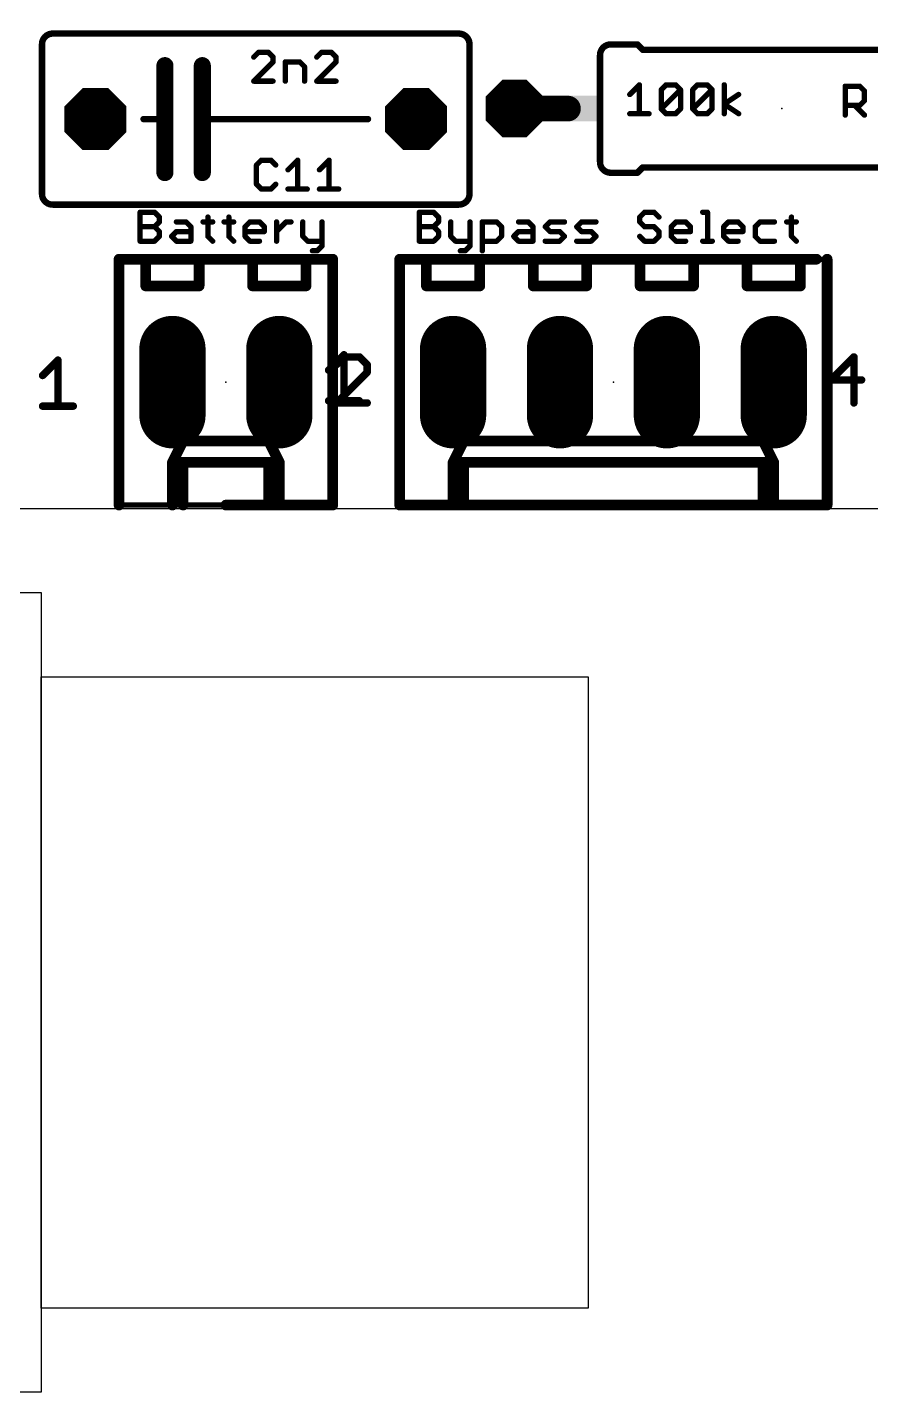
# Model space of a CAD drawing. Header units: inches. Extents: x -5 to 142, y -3 to 122.
# Drawn here: x 10.07 to 30.11, y 13.37 to 45.93 of the extents above; entities that cross this region are included whole.
import ezdxf

# ---------------------------------------------------------------- set-up
doc = ezdxf.new("R2010")
doc.units = ezdxf.units.IN
doc.header["$MEASUREMENT"] = 0
for name, color, linetype in [('17', 82, 'Continuous'), ('20', 7, 'Continuous'), ('21', 253, 'Continuous'), ('23', 7, 'Continuous'), ('25', 253, 'Continuous'), ('27', 253, 'Continuous'), ('29', 253, 'Continuous'), ('44', 253, 'Continuous'), ('51', 253, 'Continuous')]:
    doc.layers.add(name, color=color, linetype=linetype)

# ---------------------------------------------------------------- blocks, each defined once
blk = doc.blocks.new('OCTAGONP')
at = {"const_width": 0.5}
blk.add_lwpolyline([(-0.25, -0.1036), (-0.25, 0.1036), (-0.1036, 0.25), (0.1036, 0.25), (0.25, 0.1036), (0.25, -0.1036), (0.1036, -0.25), (-0.1036, -0.25), (-0.25, -0.1036), (-0.25, 0.1036)], dxfattribs=at)
blk = doc.blocks.new('RECT')
blk.add_solid([(-0.5, -0.5), (0.5, -0.5), (-0.5, 0.5), (0.5, 0.5)])
blk = doc.blocks.new('LONGP100')
at = {"const_width": 1}
blk.add_lwpolyline([(-0.5, 0), (0.5, 0)], dxfattribs=at)
at = {"const_width": 0.5}
for points in [[(-0.5, 0.25, 1), (-0.5, -0.25)], [(0.5, -0.25, 1), (0.5, 0.25)]]:
    blk.add_lwpolyline(points, format="xyb", dxfattribs=at)

msp = doc.modelspace()

# ---------------------------------------------------------------- linework, layer by layer
for points in [[(137, 106.5), (128, 106.5), (128, 85.5), (109.5, 85.5), (109.5, 80.5), (2, 80.5), (2, 34.5), (127, 34.5), (127, 9.5), (137, 9.5), (137, 34.5), (137, 80.5), (137, 85.5)], [(-3.1, 32.5), (10.4, 32.5), (10.4, 13.5), (-3.1, 13.5)], [(10.4, 30.5), (23.4, 30.5), (23.4, 15.5), (10.4, 15.5)]]:
    msp.add_lwpolyline(points, close=True)
at = {"layer": '20'}
msp.add_line((2, 34.5), (127, 34.5), dxfattribs=at)
at = {"layer": '21'}
for points, const_width in [([(10.674, 45.782, 0.4142), (10.42, 45.528)], 0.1524), ([(10.4581, 45.528, 1), (10.3819, 45.528)], 0.0762), ([(10.674, 45.8201, 1), (10.674, 45.7439)], 0.0762), ([(10.674, 45.7439, 1), (10.674, 45.8201)], 0.0762), ([(20.58, 45.528, 0.4142), (20.326, 45.782)], 0.1524), ([(20.326, 45.8201, 1), (20.326, 45.7439)], 0.0762), ([(20.326, 45.7439, 1), (20.326, 45.8201)], 0.0762), ([(20.6181, 45.528, 1), (20.5419, 45.528)], 0.0762), ([(23.936, 45.524, 0.4142), (23.682, 45.27)], 0.1524), ([(23.936, 45.5621, 1), (23.936, 45.4859)], 0.0762), ([(23.936, 45.4859, 1), (23.936, 45.5621)], 0.0762), ([(24.5979, 45.5509, 1), (24.5441, 45.4971)], 0.0762), ([(24.571, 45.4859, 1), (24.571, 45.5621)], 0.0762), ([(10.3819, 45.528, 1), (10.4581, 45.528)], 0.0762), ([(20.5419, 45.528, 1), (20.6181, 45.528)], 0.0762), ([(23.7201, 45.27, 1), (23.6439, 45.27)], 0.0762), ([(23.6439, 45.27, 1), (23.7201, 45.27)], 0.0762), ([(24.698, 45.4351, 1), (24.698, 45.3589)], 0.0762), ([(24.6711, 45.3701, 1), (24.7249, 45.4239)], 0.0762), ([(13.4426, 45.02, 1), (13.2394, 45.02)], 0.2032), ([(14.3316, 45.02, 1), (14.1284, 45.02)], 0.2032), ([(13.4426, 43.75, 1), (13.2394, 43.75)], 0.2032), ([(14.3316, 43.75, 1), (14.1284, 43.75)], 0.2032), ([(12.833, 43.7881, 1), (12.833, 43.7119)], 0.0762), ([(13.2394, 43.75, 1), (13.4426, 43.75)], 0.2032), ([(13.341, 43.7119, 1), (13.341, 43.7881)], 0.0762), ([(14.1284, 43.75, 1), (14.3316, 43.75)], 0.2032), ([(14.23, 43.7881, 1), (14.23, 43.7119)], 0.0762), ([(18.167, 43.7119, 1), (18.167, 43.7881)], 0.0762), ([(23.682, 42.73, 0.4142), (23.936, 42.476)], 0.1524), ([(23.7201, 42.73, 1), (23.6439, 42.73)], 0.0762), ([(23.6439, 42.73, 1), (23.7201, 42.73)], 0.0762), ([(24.698, 42.6411, 1), (24.698, 42.5649)], 0.0762), ([(24.7249, 42.5761, 1), (24.6711, 42.6299)], 0.0762), ([(13.2394, 42.48, 1), (13.4426, 42.48)], 0.2032), ([(14.1284, 42.48, 1), (14.3316, 42.48)], 0.2032), ([(23.936, 42.5141, 1), (23.936, 42.4379)], 0.0762), ([(23.936, 42.4379, 1), (23.936, 42.5141)], 0.0762), ([(24.5441, 42.5029, 1), (24.5979, 42.4491)], 0.0762), ([(24.571, 42.4379, 1), (24.571, 42.5141)], 0.0762), ([(10.42, 41.972, 0.4142), (10.674, 41.718)], 0.1524), ([(10.4581, 41.972, 1), (10.3819, 41.972)], 0.0762), ([(10.3819, 41.972, 1), (10.4581, 41.972)], 0.0762), ([(20.326, 41.718, 0.4142), (20.58, 41.972)], 0.1524), ([(20.6181, 41.972, 1), (20.5419, 41.972)], 0.0762), ([(20.5419, 41.972, 1), (20.6181, 41.972)], 0.0762), ([(10.674, 41.7561, 1), (10.674, 41.6799)], 0.0762), ([(10.674, 41.6799, 1), (10.674, 41.7561)], 0.0762), ([(20.326, 41.7561, 1), (20.326, 41.6799)], 0.0762), ([(20.326, 41.6799, 1), (20.326, 41.7561)], 0.0762), ([(12.3135, 40.421, 1), (12.1865, 40.421)], 0.127), ([(12.25, 40.4845, 1), (12.25, 40.3575)], 0.127), ([(12.25, 40.4527, 1), (12.25, 40.3893)], 0.0635), ([(12.885, 40.4845, 1), (12.885, 40.3575)], 0.127), ([(12.9485, 40.421, 1), (12.8215, 40.421)], 0.127), ([(12.885, 40.3575, 1), (12.885, 40.4845)], 0.127), ([(12.885, 40.3893, 1), (12.885, 40.4527)], 0.0635), ([(14.155, 40.4845, 1), (14.155, 40.3575)], 0.127), ([(14.2185, 40.421, 1), (14.0915, 40.421)], 0.127), ([(14.155, 40.3575, 1), (14.155, 40.4845)], 0.127), ([(14.155, 40.4527, 1), (14.155, 40.3893)], 0.0635), ([(14.79, 40.4845, 1), (14.79, 40.3575)], 0.127), ([(14.79, 40.3893, 1), (14.79, 40.4527)], 0.0635), ([(15.4885, 40.421, 1), (15.3615, 40.421)], 0.127), ([(15.425, 40.3575, 1), (15.425, 40.4845)], 0.127), ([(16.695, 40.4845, 1), (16.695, 40.3575)], 0.127), ([(16.7585, 40.421, 1), (16.6315, 40.421)], 0.127), ([(16.695, 40.4527, 1), (16.695, 40.3893)], 0.0635), ([(17.076, 40.3893, 1), (17.076, 40.4527)], 0.0635), ([(17.3935, 40.421, 1), (17.2665, 40.421)], 0.127), ([(17.33, 40.3575, 1), (17.33, 40.4845)], 0.127), ([(17.33, 40.3575, 1), (17.33, 40.4845)], 0.127), ([(18.9835, 40.421, 1), (18.8565, 40.421)], 0.127), ([(18.92, 40.4845, 1), (18.92, 40.3575)], 0.127), ([(18.92, 40.4845, 1), (18.92, 40.3575)], 0.127), ([(19.6185, 40.421, 1), (19.4915, 40.421)], 0.127), ([(19.555, 40.3575, 1), (19.555, 40.4845)], 0.127), ([(20.825, 40.4845, 1), (20.825, 40.3575)], 0.127), ([(20.8885, 40.421, 1), (20.7615, 40.421)], 0.127), ([(22.1585, 40.421, 1), (22.0315, 40.421)], 0.127), ([(22.095, 40.3575, 1), (22.095, 40.4845)], 0.127), ([(23.365, 40.4845, 1), (23.365, 40.3575)], 0.127), ([(23.4285, 40.421, 1), (23.3015, 40.421)], 0.127), ([(24.6985, 40.421, 1), (24.5715, 40.421)], 0.127), ([(24.635, 40.4845, 1), (24.635, 40.3575)], 0.127), ([(24.635, 40.3575, 1), (24.635, 40.4845)], 0.127), ([(25.9685, 40.421, 1), (25.8415, 40.421)], 0.127), ([(25.905, 40.4845, 1), (25.905, 40.3575)], 0.127), ([(26.667, 40.3575, 1), (26.667, 40.4845)], 0.127), ([(26.667, 40.4527, 1), (26.667, 40.3893)], 0.0635), ([(27.2385, 40.421, 1), (27.1115, 40.421)], 0.127), ([(27.175, 40.3575, 1), (27.175, 40.4845)], 0.127), ([(28.445, 40.4845, 1), (28.445, 40.3575)], 0.127), ([(28.5085, 40.421, 1), (28.3815, 40.421)], 0.127), ([(28.445, 40.3575, 1), (28.445, 40.4845)], 0.127), ([(28.826, 40.3575, 1), (28.826, 40.4845)], 0.127), ([(29.1435, 40.421, 1), (29.0165, 40.421)], 0.127), ([(29.08, 40.3893, 1), (29.08, 40.4527)], 0.0635), ([(12.885, 39.8495, 1), (12.885, 39.7225)], 0.127), ([(12.8215, 39.786, 1), (12.9485, 39.786)], 0.127), ([(14.0915, 39.786, 1), (14.2185, 39.786)], 0.127), ([(14.155, 39.7225, 1), (14.155, 39.8495)], 0.127), ([(15.425, 39.8495, 1), (15.425, 39.7225)], 0.127), ([(15.3615, 39.786, 1), (15.4885, 39.786)], 0.127), ([(16.6315, 39.786, 1), (16.7585, 39.786)], 0.127), ([(16.695, 39.7225, 1), (16.695, 39.8495)], 0.127), ([(19.555, 39.8495, 1), (19.555, 39.7225)], 0.127), ([(19.4915, 39.786, 1), (19.6185, 39.786)], 0.127), ([(20.7615, 39.786, 1), (20.8885, 39.786)], 0.127), ([(20.825, 39.7225, 1), (20.825, 39.8495)], 0.127), ([(22.095, 39.8495, 1), (22.095, 39.7225)], 0.127), ([(22.0315, 39.786, 1), (22.1585, 39.786)], 0.127), ([(23.3015, 39.786, 1), (23.4285, 39.786)], 0.127), ([(23.365, 39.7225, 1), (23.365, 39.8495)], 0.127), ([(24.635, 39.8495, 1), (24.635, 39.7225)], 0.127), ([(24.5715, 39.786, 1), (24.6985, 39.786)], 0.127), ([(25.8415, 39.786, 1), (25.9685, 39.786)], 0.127), ([(25.905, 39.7225, 1), (25.905, 39.8495)], 0.127), ([(27.175, 39.8495, 1), (27.175, 39.7225)], 0.127), ([(27.1115, 39.786, 1), (27.2385, 39.786)], 0.127), ([(28.3815, 39.786, 1), (28.5085, 39.786)], 0.127), ([(28.445, 39.7225, 1), (28.445, 39.8495)], 0.127), ([(10.8432, 38.0231, 1), (10.7543, 38.0231)], 0.0889), ([(10.8302, 37.9917, 1), (10.7673, 38.0546)], 0.0889), ([(17.6402, 38.1501, 1), (17.5513, 38.1501)], 0.0889), ([(17.6016, 38.1438, 1), (17.6016, 38.0549)], 0.0889), ([(17.6272, 38.1187, 1), (17.5643, 38.1816)], 0.0889), ([(17.633, 38.0679, 1), (17.5702, 38.1308)], 0.0889), ([(17.9974, 38.1308, 1), (17.9345, 38.0679)], 0.0889), ([(17.966, 38.0549, 1), (17.966, 38.1438)], 0.0889), ([(29.7604, 38.0993, 1), (29.6715, 38.0993)], 0.0889), ([(29.7474, 38.0679, 1), (29.6845, 38.1308)], 0.0889), ([(17.2, 37.8172, 1), (17.2628, 37.7543)], 0.0889), ([(17.388, 37.9486, 1), (17.4508, 37.8857)], 0.0889), ([(18.1926, 37.9171, 1), (18.1037, 37.9171)], 0.0889), ([(18.1037, 37.735, 1), (18.1926, 37.735)], 0.0889), ([(18.1167, 37.8857, 1), (18.1796, 37.9486)], 0.0889), ([(18.1796, 37.7035, 1), (18.1167, 37.7664)], 0.0889), ([(10.403, 37.6902, 1), (10.4658, 37.6273)], 0.0889), ([(12.3135, 37.5, 1), (12.1865, 37.5)], 0.127), ([(12.1865, 37.5, 1), (12.3135, 37.5)], 0.127), ([(17.3935, 37.5, 1), (17.2665, 37.5)], 0.127), ([(17.2665, 37.5, 1), (17.3935, 37.5)], 0.127), ([(18.9835, 37.5, 1), (18.8565, 37.5)], 0.127), ([(18.8565, 37.5, 1), (18.9835, 37.5)], 0.127), ([(29.1435, 37.5, 1), (29.0165, 37.5)], 0.127), ([(29.0165, 37.5, 1), (29.1435, 37.5)], 0.127), ([(29.1694, 37.5972, 1), (29.1694, 37.5083)], 0.0889), ([(29.138, 37.5842, 1), (29.2008, 37.5213)], 0.0889), ([(29.8982, 37.5083, 1), (29.8982, 37.5972)], 0.0889), ([(17.2314, 37.1014, 1), (17.2314, 37.0126)], 0.0889), ([(17.9602, 37.0126, 1), (17.9602, 37.1014)], 0.0889), ([(10.4344, 36.9745, 1), (10.4344, 36.8856)], 0.0889), ([(10.7543, 36.93, 1), (10.8432, 36.93)], 0.0889), ([(11.1632, 36.8856, 1), (11.1632, 36.9745)], 0.0889), ([(17.4194, 37.0507, 1), (17.4194, 36.9618)], 0.0889), ([(17.388, 37.0376, 1), (17.4508, 36.9748)], 0.0889), ([(17.5513, 37.057, 1), (17.6402, 37.057)], 0.0889), ([(18.1482, 36.9618, 1), (18.1482, 37.0507)], 0.0889), ([(29.6715, 37.0062, 1), (29.7604, 37.0062)], 0.0889), ([(13.774, 36.1665, 1), (13.774, 36.0395)], 0.127), ([(13.8308, 36.0746, 1), (13.7172, 36.1314)], 0.127), ([(15.8628, 36.1314, 1), (15.7492, 36.0746)], 0.127), ([(15.806, 36.0395, 1), (15.806, 36.1665)], 0.127), ([(20.444, 36.1665, 1), (20.444, 36.0395)], 0.127), ([(20.5008, 36.0746, 1), (20.3872, 36.1314)], 0.127), ([(27.6128, 36.1314, 1), (27.4992, 36.0746)], 0.127), ([(27.556, 36.0395, 1), (27.556, 36.1665)], 0.127), ([(13.52, 35.6585, 1), (13.52, 35.5315)], 0.127), ([(13.5835, 35.595, 1), (13.4565, 35.595)], 0.127), ([(13.4632, 35.6234, 1), (13.5768, 35.5666)], 0.127), ([(13.774, 35.6585, 1), (13.774, 35.5315)], 0.127), ([(13.8375, 35.595, 1), (13.7105, 35.595)], 0.127), ([(13.774, 35.5315, 1), (13.774, 35.6585)], 0.127), ([(15.806, 35.6585, 1), (15.806, 35.5315)], 0.127), ([(15.8695, 35.595, 1), (15.7425, 35.595)], 0.127), ([(15.806, 35.5315, 1), (15.806, 35.6585)], 0.127), ([(16.1235, 35.595, 1), (15.9965, 35.595)], 0.127), ([(16.0032, 35.5666, 1), (16.1168, 35.6234)], 0.127), ([(16.06, 35.5315, 1), (16.06, 35.6585)], 0.127), ([(20.19, 35.6585, 1), (20.19, 35.5315)], 0.127), ([(20.2535, 35.595, 1), (20.1265, 35.595)], 0.127), ([(20.1332, 35.6234, 1), (20.2468, 35.5666)], 0.127), ([(20.444, 35.6585, 1), (20.444, 35.5315)], 0.127), ([(20.5075, 35.595, 1), (20.3805, 35.595)], 0.127), ([(20.444, 35.5315, 1), (20.444, 35.6585)], 0.127), ([(27.556, 35.6585, 1), (27.556, 35.5315)], 0.127), ([(27.6195, 35.595, 1), (27.4925, 35.595)], 0.127), ([(27.556, 35.5315, 1), (27.556, 35.6585)], 0.127), ([(27.8735, 35.595, 1), (27.7465, 35.595)], 0.127), ([(27.7532, 35.5666, 1), (27.8668, 35.6234)], 0.127), ([(27.81, 35.5315, 1), (27.81, 35.6585)], 0.127), ([(16.0918, 34.96, 1), (16.0282, 34.96)], 0.0635), ([(27.8418, 34.96, 1), (27.7783, 34.96)], 0.0635), ([(12.1865, 34.579, 1), (12.3135, 34.579)], 0.127), ([(12.25, 34.6108, 1), (12.25, 34.5473)], 0.0635), ([(13.4565, 34.579, 1), (13.5835, 34.579)], 0.127), ([(13.7105, 34.579, 1), (13.8375, 34.579)], 0.127), ([(14.79, 34.6425, 1), (14.79, 34.5155)], 0.127), ([(14.79, 34.5473, 1), (14.79, 34.6108)], 0.0635), ([(15.7425, 34.579, 1), (15.8695, 34.579)], 0.127), ([(15.806, 34.6108, 1), (15.806, 34.5473)], 0.0635), ([(16.06, 34.6425, 1), (16.06, 34.5155)], 0.127), ([(15.9965, 34.579, 1), (16.1235, 34.579)], 0.127), ([(16.0282, 34.579, 1), (16.0918, 34.579)], 0.0635), ([(16.06, 34.5155, 1), (16.06, 34.6425)], 0.127), ([(16.06, 34.5473, 1), (16.06, 34.6108)], 0.0635), ([(17.2665, 34.579, 1), (17.3935, 34.579)], 0.127), ([(17.33, 34.5155, 1), (17.33, 34.6425)], 0.127), ([(18.92, 34.6425, 1), (18.92, 34.5155)], 0.127), ([(18.8565, 34.579, 1), (18.9835, 34.579)], 0.127), ([(20.1265, 34.579, 1), (20.2535, 34.579)], 0.127), ([(20.3805, 34.579, 1), (20.5075, 34.579)], 0.127), ([(26.54, 34.6425, 1), (26.54, 34.5155)], 0.127), ([(26.54, 34.5155, 1), (26.54, 34.6425)], 0.127), ([(27.4925, 34.579, 1), (27.6195, 34.579)], 0.127), ([(27.556, 34.6108, 1), (27.556, 34.5473)], 0.0635), ([(27.81, 34.6425, 1), (27.81, 34.5155)], 0.127), ([(27.7465, 34.579, 1), (27.8735, 34.579)], 0.127), ([(27.81, 34.5155, 1), (27.81, 34.6425)], 0.127), ([(27.7783, 34.579, 1), (27.8418, 34.579)], 0.0635), ([(27.81, 34.5473, 1), (27.81, 34.6108)], 0.0635), ([(29.0165, 34.579, 1), (29.1435, 34.579)], 0.127), ([(29.08, 34.5155, 1), (29.08, 34.6425)], 0.127)]:
    msp.add_lwpolyline(points, format="xyb", dxfattribs=dict(at, const_width=const_width))
for points, const_width in [([(10.42, 45.528), (10.42, 41.972)], 0.1524), ([(20.326, 45.782), (10.674, 45.782)], 0.1524), ([(20.58, 41.972), (20.58, 45.528)], 0.1524), ([(23.936, 45.524), (24.571, 45.524)], 0.1524), ([(24.698, 45.397), (24.571, 45.524)], 0.1524), ([(23.682, 42.73), (23.682, 45.27)], 0.1524), ([(31.302, 45.397), (24.698, 45.397)], 0.1524), ([(13.341, 45.02), (13.341, 43.75)], 0.4064), ([(14.23, 45.02), (14.23, 43.75)], 0.4064), ([(13.341, 43.75), (13.341, 42.48)], 0.4064), ([(14.23, 43.75), (14.23, 42.48)], 0.4064), ([(12.833, 43.75), (13.341, 43.75)], 0.1524), ([(14.23, 43.75), (18.167, 43.75)], 0.1524), ([(24.698, 42.603), (24.571, 42.476)], 0.1524), ([(31.302, 42.603), (24.698, 42.603)], 0.1524), ([(23.936, 42.476), (24.571, 42.476)], 0.1524), ([(10.674, 41.718), (20.326, 41.718)], 0.1524), ([(12.25, 37.5), (12.25, 40.421)], 0.254), ([(12.885, 40.421), (12.25, 40.421)], 0.254), ([(12.25, 40.421), (12.885, 40.421)], 0.127), ([(12.885, 40.421), (14.155, 40.421)], 0.254), ([(12.885, 39.786), (12.885, 40.421)], 0.254), ([(15.425, 40.421), (14.155, 40.421)], 0.254), ([(14.155, 40.421), (14.155, 39.786)], 0.254), ([(14.155, 40.421), (14.79, 40.421)], 0.127), ([(17.33, 40.421), (14.79, 40.421)], 0.254), ([(15.425, 39.786), (15.425, 40.421)], 0.254), ([(17.33, 40.421), (16.695, 40.421)], 0.254), ([(16.695, 40.421), (16.695, 39.786)], 0.254), ([(17.076, 40.421), (16.695, 40.421)], 0.127), ([(17.33, 37.5), (17.33, 40.421)], 0.254), ([(18.92, 37.5), (18.92, 40.421)], 0.254), ([(18.92, 40.421), (26.667, 40.421)], 0.254), ([(19.555, 40.421), (18.92, 40.421)], 0.254), ([(19.555, 39.786), (19.555, 40.421)], 0.254), ([(22.095, 40.421), (20.825, 40.421)], 0.254), ([(20.825, 40.421), (20.825, 39.786)], 0.254), ([(22.095, 39.786), (22.095, 40.421)], 0.254), ([(24.635, 40.421), (23.365, 40.421)], 0.254), ([(23.365, 40.421), (23.365, 39.786)], 0.254), ([(24.635, 39.786), (24.635, 40.421)], 0.254), ([(24.635, 40.421), (28.445, 40.421)], 0.254), ([(25.905, 40.421), (25.905, 39.786)], 0.254), ([(27.175, 40.421), (25.905, 40.421)], 0.254), ([(29.08, 40.421), (26.667, 40.421)], 0.127), ([(27.175, 39.786), (27.175, 40.421)], 0.254), ([(28.826, 40.421), (28.445, 40.421)], 0.254), ([(28.445, 40.421), (28.445, 39.786)], 0.254), ([(29.08, 37.5), (29.08, 40.421)], 0.254), ([(14.155, 39.786), (12.885, 39.786)], 0.254), ([(16.695, 39.786), (15.425, 39.786)], 0.254), ([(20.825, 39.786), (19.555, 39.786)], 0.254), ([(23.365, 39.786), (22.095, 39.786)], 0.254), ([(25.905, 39.786), (24.635, 39.786)], 0.254), ([(28.445, 39.786), (27.175, 39.786)], 0.254), ([(10.4344, 37.6588), (10.7988, 38.0231)], 0.1778), ([(10.7988, 38.0231), (10.7988, 36.93)], 0.1778), ([(17.2314, 37.7858), (17.5958, 38.1501)], 0.1778), ([(17.6016, 38.0993), (17.4194, 37.9171)], 0.1778), ([(17.5958, 38.1501), (17.5958, 37.057)], 0.1778), ([(17.966, 38.0993), (17.6016, 38.0993)], 0.1778), ([(18.1482, 37.9171), (17.966, 38.0993)], 0.1778), ([(29.716, 38.0993), (29.1694, 37.5528)], 0.1778), ([(29.716, 37.0062), (29.716, 38.0993)], 0.1778), ([(17.4194, 37.0062), (18.1482, 37.735)], 0.1778), ([(18.1482, 37.735), (18.1482, 37.9171)], 0.1778), ([(12.25, 37.5), (12.25, 34.579)], 0.254), ([(17.33, 37.5), (17.33, 34.579)], 0.254), ([(18.92, 37.5), (18.92, 34.579)], 0.254), ([(29.08, 37.5), (29.08, 34.579)], 0.254), ([(29.1694, 37.5528), (29.8982, 37.5528)], 0.1778), ([(17.2314, 37.057), (17.9602, 37.057)], 0.1778), ([(10.4344, 36.93), (11.1632, 36.93)], 0.1778), ([(18.1482, 37.0062), (17.4194, 37.0062)], 0.1778), ([(13.774, 36.103), (13.52, 35.595)], 0.254), ([(15.806, 36.103), (13.774, 36.103)], 0.254), ([(16.06, 35.595), (15.806, 36.103)], 0.254), ([(20.444, 36.103), (20.19, 35.595)], 0.254), ([(27.556, 36.103), (20.444, 36.103)], 0.254), ([(27.81, 35.595), (27.556, 36.103)], 0.254), ([(13.774, 35.595), (13.52, 35.595)], 0.254), ([(13.52, 35.595), (13.52, 34.579)], 0.254), ([(15.806, 35.595), (13.774, 35.595)], 0.254), ([(13.774, 34.579), (13.774, 35.595)], 0.254), ([(16.06, 35.595), (15.806, 35.595)], 0.254), ([(15.806, 34.579), (15.806, 35.595)], 0.254), ([(16.06, 35.595), (16.06, 34.579)], 0.254), ([(20.444, 35.595), (20.19, 35.595)], 0.254), ([(20.19, 35.595), (20.19, 34.579)], 0.254), ([(27.556, 35.595), (20.444, 35.595)], 0.254), ([(20.444, 34.579), (20.444, 35.595)], 0.254), ([(27.81, 35.595), (27.556, 35.595)], 0.254), ([(27.556, 34.579), (27.556, 35.595)], 0.254), ([(27.81, 35.595), (27.81, 34.579)], 0.254), ([(16.06, 34.96), (16.06, 34.579)], 0.127), ([(27.81, 34.96), (27.81, 34.579)], 0.127), ([(12.25, 34.579), (14.79, 34.579)], 0.127), ([(16.06, 34.579), (14.79, 34.579)], 0.254), ([(15.806, 34.579), (16.06, 34.579)], 0.127), ([(17.33, 34.579), (16.06, 34.579)], 0.254), ([(18.92, 34.579), (26.54, 34.579)], 0.254), ([(27.81, 34.579), (26.54, 34.579)], 0.254), ([(27.556, 34.579), (27.81, 34.579)], 0.127), ([(29.08, 34.579), (27.81, 34.579)], 0.254)]:
    msp.add_lwpolyline(points, dxfattribs=dict(at, const_width=const_width))
at = {"layer": '23'}
for p in [(28, 44), (15.5, 43.75), (14.79, 37.5), (24, 37.5)]:
    msp.add_point(p, dxfattribs=at)
at = {"layer": '25', "const_width": 0.127}
for points in [[(29.5093, 43.8457), (29.5093, 44.5321)], [(29.5093, 44.5321), (29.8524, 44.5321)], [(29.8524, 44.5321), (29.9668, 44.4177)], [(29.9668, 44.4177), (29.9668, 44.1889)], [(29.8524, 44.0745), (29.5093, 44.0745)], [(29.738, 44.0745), (29.9668, 43.8457)], [(29.9668, 44.1889), (29.8524, 44.0745)], [(15.6317, 42.7741), (15.5173, 42.6597)], [(15.5173, 42.6597), (15.5173, 42.2021)], [(15.8604, 42.7741), (15.6317, 42.7741)], [(15.9748, 42.6597), (15.8604, 42.7741)], [(16.2657, 42.5453), (16.4945, 42.7741)], [(16.4945, 42.7741), (16.4945, 42.0877)], [(17.0141, 42.5453), (17.2429, 42.7741)], [(17.2429, 42.7741), (17.2429, 42.0877)], [(15.5173, 42.2021), (15.6317, 42.0877)], [(15.6317, 42.0877), (15.8604, 42.0877)], [(15.8604, 42.0877), (15.9748, 42.2021)], [(16.2657, 42.0877), (16.7233, 42.0877)], [(17.0141, 42.0877), (17.4717, 42.0877)]]:
    msp.add_lwpolyline(points, dxfattribs=at)
at = {"layer": '25', "const_width": 0.0635}
for points in [[(29.541, 44.5321, 1), (29.4775, 44.5321)], [(29.5093, 44.5638, 1), (29.5093, 44.5003)], [(29.8749, 44.5545, 1), (29.83, 44.5096)], [(29.8524, 44.5003, 1), (29.8524, 44.5638)], [(29.9986, 44.4177, 1), (29.9351, 44.4177)], [(29.9444, 44.3952, 1), (29.9893, 44.4401)], [(29.5093, 44.1062, 1), (29.5093, 44.0427)], [(29.7605, 44.0969, 1), (29.7156, 44.052)], [(29.83, 44.0969, 1), (29.8749, 44.052)], [(29.8524, 44.0427, 1), (29.8524, 44.1062)], [(29.9351, 44.1889, 1), (29.9986, 44.1889)], [(29.9893, 44.1664, 1), (29.9444, 44.2113)], [(29.4775, 43.8457, 1), (29.541, 43.8457)], [(29.9444, 43.8232, 1), (29.9893, 43.8682)], [(15.549, 42.6597, 1), (15.4855, 42.6597)], [(15.4948, 42.6821, 1), (15.5397, 42.6372)], [(15.6317, 42.8058, 1), (15.6317, 42.7423)], [(15.6541, 42.7516, 1), (15.6092, 42.7965)], [(15.8829, 42.7965, 1), (15.838, 42.7516)], [(15.8604, 42.7423, 1), (15.8604, 42.8058)], [(15.9524, 42.6372, 1), (15.9973, 42.6821)], [(16.5262, 42.7741, 1), (16.4627, 42.7741)], [(16.5169, 42.7516, 1), (16.472, 42.7965)], [(17.2746, 42.7741, 1), (17.2111, 42.7741)], [(17.2653, 42.7516, 1), (17.2204, 42.7965)], [(16.2432, 42.5677, 1), (16.2881, 42.5228)], [(16.9916, 42.5677, 1), (17.0365, 42.5228)], [(15.5397, 42.2245, 1), (15.4948, 42.1796)], [(15.4855, 42.2021, 1), (15.549, 42.2021)], [(15.6317, 42.1195, 1), (15.6317, 42.056)], [(15.6092, 42.0652, 1), (15.6541, 42.1102)], [(15.838, 42.1102, 1), (15.8829, 42.0652)], [(15.8604, 42.056, 1), (15.8604, 42.1195)], [(15.9973, 42.1796, 1), (15.9524, 42.2245)], [(16.2657, 42.1195, 1), (16.2657, 42.056)], [(16.4627, 42.0877, 1), (16.5262, 42.0877)], [(16.7233, 42.056, 1), (16.7233, 42.1195)], [(17.0141, 42.1195, 1), (17.0141, 42.056)], [(17.2111, 42.0877, 1), (17.2746, 42.0877)], [(17.4717, 42.056, 1), (17.4717, 42.1195)]]:
    msp.add_lwpolyline(points, format="xyb", dxfattribs=at)
at = {"layer": '27', "const_width": 0.127}
for points in [[(15.5677, 45.3381), (15.4533, 45.2237)], [(15.7964, 45.3381), (15.5677, 45.3381)], [(15.9108, 45.2237), (15.7964, 45.3381)], [(15.9108, 45.1093), (15.9108, 45.2237)], [(17.0645, 45.3381), (16.9501, 45.2237)], [(17.2933, 45.3381), (17.0645, 45.3381)], [(17.4077, 45.2237), (17.2933, 45.3381)], [(17.4077, 45.1093), (17.4077, 45.2237)], [(15.4533, 44.6517), (15.9108, 45.1093)], [(16.2017, 44.6517), (16.2017, 45.1093)], [(16.2017, 45.1093), (16.5449, 45.1093)], [(16.5449, 45.1093), (16.6593, 44.9949)], [(16.6593, 44.9949), (16.6593, 44.6517)], [(16.9501, 44.6517), (17.4077, 45.1093)], [(15.9108, 44.6517), (15.4533, 44.6517)], [(17.4077, 44.6517), (16.9501, 44.6517)], [(24.3885, 44.3353), (24.6173, 44.5641)], [(24.6173, 44.5641), (24.6173, 43.8777)], [(25.1369, 44.4497), (25.2513, 44.5641)], [(25.2513, 44.5641), (25.4801, 44.5641)], [(25.4801, 44.5641), (25.5945, 44.4497)], [(25.8853, 44.4497), (25.9997, 44.5641)], [(25.9997, 44.5641), (26.2285, 44.5641)], [(26.2285, 44.5641), (26.3429, 44.4497)], [(26.6337, 43.8777), (26.6337, 44.5641)], [(25.1369, 43.9921), (25.1369, 44.4497)], [(25.1369, 43.9921), (25.5945, 44.4497)], [(25.5945, 44.4497), (25.5945, 43.9921)], [(25.8853, 43.9921), (25.8853, 44.4497)], [(25.8853, 43.9921), (26.3429, 44.4497)], [(26.3429, 44.4497), (26.3429, 43.9921)], [(26.6337, 44.1065), (26.9769, 44.3353)], [(25.2513, 43.8777), (25.1369, 43.9921)], [(25.5945, 43.9921), (25.4801, 43.8777)], [(25.9997, 43.8777), (25.8853, 43.9921)], [(26.3429, 43.9921), (26.2285, 43.8777)], [(26.9769, 43.8777), (26.6337, 44.1065)], [(24.3885, 43.8777), (24.8461, 43.8777)], [(25.4801, 43.8777), (25.2513, 43.8777)], [(26.2285, 43.8777), (25.9997, 43.8777)], [(12.7514, 40.8496), (12.7514, 41.536)], [(12.7514, 41.536), (13.0946, 41.536)], [(13.0946, 41.536), (13.209, 41.4216)], [(13.209, 41.3072), (13.0946, 41.1928)], [(13.209, 41.4216), (13.209, 41.3072)], [(13.6142, 41.3072), (13.843, 41.3072)], [(13.843, 41.3072), (13.9574, 41.1928)], [(14.2482, 41.3072), (14.477, 41.3072)], [(14.3626, 41.4216), (14.3626, 40.964)], [(14.7471, 41.3072), (14.9759, 41.3072)], [(14.8615, 41.4216), (14.8615, 40.964)], [(15.2461, 41.1928), (15.3605, 41.3072)], [(15.3605, 41.3072), (15.5893, 41.3072)], [(15.5893, 41.3072), (15.7037, 41.1928)], [(15.9945, 40.8496), (15.9945, 41.3072)], [(15.9945, 41.0784), (16.2233, 41.3072)], [(16.2233, 41.3072), (16.3377, 41.3072)], [(16.6182, 41.3072), (16.6182, 40.964)], [(17.0758, 41.3072), (17.0758, 40.7352)], [(19.3861, 40.8496), (19.3861, 41.536)], [(19.3861, 41.536), (19.7293, 41.536)], [(19.7293, 41.536), (19.8437, 41.4216)], [(19.8437, 41.3072), (19.7293, 41.1928)], [(19.8437, 41.4216), (19.8437, 41.3072)], [(20.1346, 41.3072), (20.1346, 40.964)], [(20.5921, 41.3072), (20.5921, 40.7352)], [(20.883, 40.6208), (20.883, 41.3072)], [(20.883, 41.3072), (21.2262, 41.3072)], [(21.2262, 41.3072), (21.3406, 41.1928)], [(21.7458, 41.3072), (21.9746, 41.3072)], [(21.9746, 41.3072), (22.089, 41.1928)], [(22.3798, 41.1928), (22.4942, 41.3072)], [(22.4942, 41.3072), (22.8374, 41.3072)], [(23.1282, 41.1928), (23.2426, 41.3072)], [(23.2426, 41.3072), (23.5858, 41.3072)], [(24.7394, 41.536), (24.6251, 41.4216)], [(24.6251, 41.4216), (24.6251, 41.3072)], [(24.6251, 41.3072), (24.7394, 41.1928)], [(24.9682, 41.536), (24.7394, 41.536)], [(25.0826, 41.4216), (24.9682, 41.536)], [(25.3735, 41.1928), (25.4879, 41.3072)], [(25.4879, 41.3072), (25.7167, 41.3072)], [(25.7167, 41.3072), (25.8311, 41.1928)], [(26.1219, 41.536), (26.2363, 41.536)], [(26.2363, 41.536), (26.2363, 40.8496)], [(26.6208, 41.1928), (26.7352, 41.3072)], [(26.7352, 41.3072), (26.964, 41.3072)], [(26.964, 41.3072), (27.0784, 41.1928)], [(27.4836, 41.3072), (27.3692, 41.1928)], [(27.8268, 41.3072), (27.4836, 41.3072)], [(28.1177, 41.3072), (28.3465, 41.3072)], [(28.2321, 41.4216), (28.2321, 40.964)], [(12.7514, 41.1928), (13.0946, 41.1928)], [(13.0946, 41.1928), (13.209, 41.0784)], [(13.209, 40.964), (13.0946, 40.8496)], [(13.209, 41.0784), (13.209, 40.964)], [(13.4998, 40.964), (13.6142, 41.0784)], [(13.6142, 40.8496), (13.4998, 40.964)], [(13.6142, 41.0784), (13.9574, 41.0784)], [(13.9574, 41.1928), (13.9574, 40.8496)], [(14.3626, 40.964), (14.477, 40.8496)], [(14.8615, 40.964), (14.9759, 40.8496)], [(15.2461, 40.964), (15.2461, 41.1928)], [(15.7037, 41.0784), (15.2461, 41.0784)], [(15.3605, 40.8496), (15.2461, 40.964)], [(15.7037, 41.1928), (15.7037, 41.0784)], [(16.6182, 40.964), (16.7326, 40.8496)], [(19.3861, 41.1928), (19.7293, 41.1928)], [(19.7293, 41.1928), (19.8437, 41.0784)], [(19.8437, 40.964), (19.7293, 40.8496)], [(19.8437, 41.0784), (19.8437, 40.964)], [(20.1346, 40.964), (20.249, 40.8496)], [(21.3406, 40.964), (21.2262, 40.8496)], [(21.3406, 41.1928), (21.3406, 40.964)], [(21.6314, 40.964), (21.7458, 41.0784)], [(21.7458, 40.8496), (21.6314, 40.964)], [(21.7458, 41.0784), (22.089, 41.0784)], [(22.089, 41.1928), (22.089, 40.8496)], [(22.4942, 41.0784), (22.3798, 41.1928)], [(22.723, 41.0784), (22.4942, 41.0784)], [(22.8374, 40.964), (22.723, 41.0784)], [(22.723, 40.8496), (22.8374, 40.964)], [(23.2426, 41.0784), (23.1282, 41.1928)], [(23.4714, 41.0784), (23.2426, 41.0784)], [(23.5858, 40.964), (23.4714, 41.0784)], [(23.4714, 40.8496), (23.5858, 40.964)], [(24.7394, 40.8496), (24.6251, 40.964)], [(24.7394, 41.1928), (24.9682, 41.1928)], [(24.9682, 41.1928), (25.0826, 41.0784)], [(25.0826, 40.964), (24.9682, 40.8496)], [(25.0826, 41.0784), (25.0826, 40.964)], [(25.3735, 40.964), (25.3735, 41.1928)], [(25.8311, 41.0784), (25.3735, 41.0784)], [(25.4879, 40.8496), (25.3735, 40.964)], [(25.8311, 41.1928), (25.8311, 41.0784)], [(26.6208, 40.964), (26.6208, 41.1928)], [(27.0784, 41.0784), (26.6208, 41.0784)], [(26.7352, 40.8496), (26.6208, 40.964)], [(27.0784, 41.1928), (27.0784, 41.0784)], [(27.3692, 41.1928), (27.3692, 40.964)], [(27.3692, 40.964), (27.4836, 40.8496)], [(28.2321, 40.964), (28.3465, 40.8496)], [(13.0946, 40.8496), (12.7514, 40.8496)], [(13.9574, 40.8496), (13.6142, 40.8496)], [(15.5893, 40.8496), (15.3605, 40.8496)], [(16.7326, 40.8496), (17.0758, 40.8496)], [(17.0758, 40.7352), (16.9614, 40.6208)], [(19.7293, 40.8496), (19.3861, 40.8496)], [(20.249, 40.8496), (20.5921, 40.8496)], [(20.5921, 40.7352), (20.4777, 40.6208)], [(21.2262, 40.8496), (20.883, 40.8496)], [(22.089, 40.8496), (21.7458, 40.8496)], [(22.3798, 40.8496), (22.723, 40.8496)], [(23.1282, 40.8496), (23.4714, 40.8496)], [(24.9682, 40.8496), (24.7394, 40.8496)], [(25.7167, 40.8496), (25.4879, 40.8496)], [(26.1219, 40.8496), (26.3507, 40.8496)], [(26.964, 40.8496), (26.7352, 40.8496)], [(27.4836, 40.8496), (27.8268, 40.8496)], [(16.9614, 40.6208), (16.847, 40.6208)], [(20.4777, 40.6208), (20.3634, 40.6208)]]:
    msp.add_lwpolyline(points, dxfattribs=at)
at = {"layer": '27', "const_width": 0.0635}
for points in [[(15.4308, 45.2461, 1), (15.4757, 45.2012)], [(15.5677, 45.3698, 1), (15.5677, 45.3063)], [(15.5901, 45.3156, 1), (15.5452, 45.3605)], [(15.8189, 45.3605, 1), (15.774, 45.3156)], [(15.7964, 45.3063, 1), (15.7964, 45.3698)], [(15.9426, 45.2237, 1), (15.8791, 45.2237)], [(15.8884, 45.2012, 1), (15.9333, 45.2461)], [(16.9276, 45.2461, 1), (16.9725, 45.2012)], [(17.0645, 45.3698, 1), (17.0645, 45.3063)], [(17.0869, 45.3156, 1), (17.042, 45.3605)], [(17.3157, 45.3605, 1), (17.2708, 45.3156)], [(17.2933, 45.3063, 1), (17.2933, 45.3698)], [(17.4394, 45.2237, 1), (17.3759, 45.2237)], [(17.3852, 45.2012, 1), (17.4301, 45.2461)], [(15.8791, 45.1093, 1), (15.9426, 45.1093)], [(15.9333, 45.0868, 1), (15.8884, 45.1317)], [(16.2334, 45.1093, 1), (16.1699, 45.1093)], [(16.2017, 45.141, 1), (16.2017, 45.0775)], [(16.5673, 45.1317, 1), (16.5224, 45.0868)], [(16.5449, 45.0775, 1), (16.5449, 45.141)], [(16.691, 44.9949, 1), (16.6275, 44.9949)], [(16.6368, 44.9724, 1), (16.6817, 45.0173)], [(17.3759, 45.1093, 1), (17.4394, 45.1093)], [(17.4301, 45.0868, 1), (17.3852, 45.1317)], [(15.4308, 44.6742, 1), (15.4757, 44.6292)], [(15.4533, 44.6835, 1), (15.4533, 44.6199)], [(15.9108, 44.6199, 1), (15.9108, 44.6835)], [(16.1699, 44.6517, 1), (16.2334, 44.6517)], [(16.6275, 44.6517, 1), (16.691, 44.6517)], [(16.9276, 44.6742, 1), (16.9725, 44.6292)], [(16.9501, 44.6835, 1), (16.9501, 44.6199)], [(17.4077, 44.6199, 1), (17.4077, 44.6835)], [(24.649, 44.5641, 1), (24.5855, 44.5641)], [(24.6397, 44.5416, 1), (24.5948, 44.5865)], [(25.2513, 44.5958, 1), (25.2513, 44.5323)], [(25.2738, 44.5416, 1), (25.2289, 44.5865)], [(25.5026, 44.5865, 1), (25.4577, 44.5416)], [(25.4801, 44.5323, 1), (25.4801, 44.5958)], [(25.9997, 44.5958, 1), (25.9997, 44.5323)], [(26.0222, 44.5416, 1), (25.9773, 44.5865)], [(26.251, 44.5865, 1), (26.2061, 44.5416)], [(26.2285, 44.5323, 1), (26.2285, 44.5958)], [(26.6655, 44.5641, 1), (26.602, 44.5641)], [(24.366, 44.3577, 1), (24.411, 44.3128)], [(25.1687, 44.4497, 1), (25.1052, 44.4497)], [(25.1145, 44.4721, 1), (25.1594, 44.4272)], [(25.6263, 44.4497, 1), (25.5628, 44.4497)], [(25.617, 44.4272, 1), (25.5721, 44.4721)], [(25.5721, 44.4272, 1), (25.617, 44.4721)], [(25.9171, 44.4497, 1), (25.8536, 44.4497)], [(25.8629, 44.4721, 1), (25.9078, 44.4272)], [(26.3747, 44.4497, 1), (26.3112, 44.4497)], [(26.3654, 44.4272, 1), (26.3205, 44.4721)], [(26.3205, 44.4272, 1), (26.3654, 44.4721)], [(26.9945, 44.3089, 1), (26.9593, 44.3617)], [(25.1052, 43.9921, 1), (25.1687, 43.9921)], [(25.1594, 44.0145, 1), (25.1145, 43.9696)], [(25.1145, 44.0145, 1), (25.1594, 43.9696)], [(25.5628, 43.9921, 1), (25.6263, 43.9921)], [(25.617, 43.9696, 1), (25.5721, 44.0145)], [(25.8536, 43.9921, 1), (25.9171, 43.9921)], [(25.9078, 44.0145, 1), (25.8629, 43.9696)], [(25.8629, 44.0145, 1), (25.9078, 43.9696)], [(26.3112, 43.9921, 1), (26.3747, 43.9921)], [(26.3654, 43.9696, 1), (26.3205, 44.0145)], [(26.6514, 44.1329, 1), (26.6161, 44.0801)], [(26.6161, 44.1329, 1), (26.6514, 44.0801)], [(24.3885, 43.9095, 1), (24.3885, 43.846)], [(24.5855, 43.8777, 1), (24.649, 43.8777)], [(24.8461, 43.846, 1), (24.8461, 43.9095)], [(25.2513, 43.9095, 1), (25.2513, 43.846)], [(25.2289, 43.8552, 1), (25.2738, 43.9002)], [(25.4577, 43.9002, 1), (25.5026, 43.8552)], [(25.4801, 43.846, 1), (25.4801, 43.9095)], [(25.9997, 43.9095, 1), (25.9997, 43.846)], [(25.9773, 43.8552, 1), (26.0222, 43.9002)], [(26.2061, 43.9002, 1), (26.251, 43.8552)], [(26.2285, 43.846, 1), (26.2285, 43.9095)], [(26.602, 43.8777, 1), (26.6655, 43.8777)], [(26.9593, 43.8513, 1), (26.9945, 43.9041)], [(12.7831, 41.536, 1), (12.7196, 41.536)], [(12.7514, 41.5677, 1), (12.7514, 41.5042)], [(13.117, 41.5584, 1), (13.0721, 41.5135)], [(13.0946, 41.5042, 1), (13.0946, 41.5677)], [(13.2407, 41.4216, 1), (13.1772, 41.4216)], [(13.1865, 41.3991, 1), (13.2314, 41.444)], [(13.2314, 41.2847, 1), (13.1865, 41.3296)], [(13.6142, 41.3389, 1), (13.6142, 41.2754)], [(13.8654, 41.3296, 1), (13.8205, 41.2847)], [(13.843, 41.2754, 1), (13.843, 41.3389)], [(14.2482, 41.3389, 1), (14.2482, 41.2754)], [(14.3944, 41.4216, 1), (14.3308, 41.4216)], [(14.477, 41.2754, 1), (14.477, 41.3389)], [(14.7471, 41.3389, 1), (14.7471, 41.2754)], [(14.8933, 41.4216, 1), (14.8298, 41.4216)], [(14.9759, 41.2754, 1), (14.9759, 41.3389)], [(15.3605, 41.3389, 1), (15.3605, 41.2754)], [(15.3829, 41.2847, 1), (15.338, 41.3296)], [(15.6117, 41.3296, 1), (15.5668, 41.2847)], [(15.5893, 41.2754, 1), (15.5893, 41.3389)], [(16.0263, 41.3072, 1), (15.9628, 41.3072)], [(16.2233, 41.3389, 1), (16.2233, 41.2754)], [(16.2458, 41.2847, 1), (16.2008, 41.3296)], [(16.3377, 41.2754, 1), (16.3377, 41.3389)], [(16.6499, 41.3072, 1), (16.5864, 41.3072)], [(17.1075, 41.3072, 1), (17.044, 41.3072)], [(19.4179, 41.536, 1), (19.3544, 41.536)], [(19.3861, 41.5677, 1), (19.3861, 41.5042)], [(19.7518, 41.5584, 1), (19.7069, 41.5135)], [(19.7293, 41.5042, 1), (19.7293, 41.5677)], [(19.8755, 41.4216, 1), (19.812, 41.4216)], [(19.8213, 41.3991, 1), (19.8662, 41.444)], [(19.8662, 41.2847, 1), (19.8213, 41.3296)], [(20.1663, 41.3072, 1), (20.1028, 41.3072)], [(20.6239, 41.3072, 1), (20.5604, 41.3072)], [(20.9147, 41.3072, 1), (20.8512, 41.3072)], [(20.883, 41.3389, 1), (20.883, 41.2754)], [(21.2486, 41.3296, 1), (21.2037, 41.2847)], [(21.2262, 41.2754, 1), (21.2262, 41.3389)], [(21.7458, 41.3389, 1), (21.7458, 41.2754)], [(21.997, 41.3296, 1), (21.9521, 41.2847)], [(21.9746, 41.2754, 1), (21.9746, 41.3389)], [(22.4942, 41.3389, 1), (22.4942, 41.2754)], [(22.5167, 41.2847, 1), (22.4717, 41.3296)], [(22.8374, 41.2754, 1), (22.8374, 41.3389)], [(23.2426, 41.3389, 1), (23.2426, 41.2754)], [(23.2651, 41.2847, 1), (23.2202, 41.3296)], [(23.5858, 41.2754, 1), (23.5858, 41.3389)], [(24.6568, 41.4216, 1), (24.5933, 41.4216)], [(24.6026, 41.444, 1), (24.6475, 41.3991)], [(24.6475, 41.3296, 1), (24.6026, 41.2847)], [(24.7394, 41.5677, 1), (24.7394, 41.5042)], [(24.7619, 41.5135, 1), (24.717, 41.5584)], [(24.9907, 41.5584, 1), (24.9458, 41.5135)], [(24.9682, 41.5042, 1), (24.9682, 41.5677)], [(25.0602, 41.3991, 1), (25.1051, 41.444)], [(25.4879, 41.3389, 1), (25.4879, 41.2754)], [(25.5103, 41.2847, 1), (25.4654, 41.3296)], [(25.7391, 41.3296, 1), (25.6942, 41.2847)], [(25.7167, 41.2754, 1), (25.7167, 41.3389)], [(26.1219, 41.5677, 1), (26.1219, 41.5042)], [(26.268, 41.536, 1), (26.2045, 41.536)], [(26.2363, 41.5042, 1), (26.2363, 41.5677)], [(26.7352, 41.3389, 1), (26.7352, 41.2754)], [(26.7577, 41.2847, 1), (26.7128, 41.3296)], [(26.9865, 41.3296, 1), (26.9416, 41.2847)], [(26.964, 41.2754, 1), (26.964, 41.3389)], [(27.4836, 41.3389, 1), (27.4836, 41.2754)], [(27.5061, 41.2847, 1), (27.4612, 41.3296)], [(27.8268, 41.2754, 1), (27.8268, 41.3389)], [(28.1177, 41.3389, 1), (28.1177, 41.2754)], [(28.2638, 41.4216, 1), (28.2003, 41.4216)], [(28.3465, 41.2754, 1), (28.3465, 41.3389)], [(12.7514, 41.2245, 1), (12.7514, 41.161)], [(13.117, 41.2152, 1), (13.0721, 41.1703)], [(13.0721, 41.2152, 1), (13.117, 41.1703)], [(13.0946, 41.161, 1), (13.0946, 41.2245)], [(13.1772, 41.3072, 1), (13.2407, 41.3072)], [(13.2407, 41.0784, 1), (13.1772, 41.0784)], [(13.1865, 41.0559, 1), (13.2314, 41.1008)], [(13.2314, 40.9415, 1), (13.1865, 40.9864)], [(13.5222, 40.9864, 1), (13.4773, 40.9415)], [(13.6142, 41.1101, 1), (13.6142, 41.0466)], [(13.6366, 41.0559, 1), (13.5917, 41.1008)], [(13.9891, 41.1928, 1), (13.9256, 41.1928)], [(13.9349, 41.1703, 1), (13.9798, 41.2152)], [(13.9574, 41.0466, 1), (13.9574, 41.1101)], [(14.3851, 40.9864, 1), (14.3401, 40.9415)], [(14.884, 40.9864, 1), (14.8391, 40.9415)], [(15.2778, 41.1928, 1), (15.2143, 41.1928)], [(15.2236, 41.2152, 1), (15.2685, 41.1703)], [(15.2461, 41.1101, 1), (15.2461, 41.0466)], [(15.2685, 40.9864, 1), (15.2236, 40.9415)], [(15.7354, 41.1928, 1), (15.6719, 41.1928)], [(15.6719, 41.0784, 1), (15.7354, 41.0784)], [(15.6812, 41.1703, 1), (15.7261, 41.2152)], [(15.7037, 41.0466, 1), (15.7037, 41.1101)], [(15.9721, 41.1008, 1), (16.017, 41.0559)], [(16.6406, 40.9864, 1), (16.5957, 40.9415)], [(19.3861, 41.2245, 1), (19.3861, 41.161)], [(19.7518, 41.2152, 1), (19.7069, 41.1703)], [(19.7069, 41.2152, 1), (19.7518, 41.1703)], [(19.7293, 41.161, 1), (19.7293, 41.2245)], [(19.812, 41.3072, 1), (19.8755, 41.3072)], [(19.8755, 41.0784, 1), (19.812, 41.0784)], [(19.8213, 41.0559, 1), (19.8662, 41.1008)], [(19.8662, 40.9415, 1), (19.8213, 40.9864)], [(20.157, 40.9864, 1), (20.1121, 40.9415)], [(21.3723, 41.1928, 1), (21.3088, 41.1928)], [(21.3181, 41.1703, 1), (21.363, 41.2152)], [(21.363, 40.9415, 1), (21.3181, 40.9864)], [(21.6538, 40.9864, 1), (21.6089, 40.9415)], [(21.7458, 41.1101, 1), (21.7458, 41.0466)], [(21.7682, 41.0559, 1), (21.7233, 41.1008)], [(22.1207, 41.1928, 1), (22.0572, 41.1928)], [(22.0665, 41.1703, 1), (22.1114, 41.2152)], [(22.089, 41.0466, 1), (22.089, 41.1101)], [(22.4023, 41.2152, 1), (22.3574, 41.1703)], [(22.3574, 41.2152, 1), (22.4023, 41.1703)], [(22.4942, 41.1101, 1), (22.4942, 41.0466)], [(22.4717, 41.0559, 1), (22.5167, 41.1008)], [(22.7454, 41.1008, 1), (22.7005, 41.0559)], [(22.723, 41.0466, 1), (22.723, 41.1101)], [(22.8598, 40.9415, 1), (22.8149, 40.9864)], [(23.1507, 41.2152, 1), (23.1058, 41.1703)], [(23.1058, 41.2152, 1), (23.1507, 41.1703)], [(23.2426, 41.1101, 1), (23.2426, 41.0466)], [(23.2202, 41.0559, 1), (23.2651, 41.1008)], [(23.4939, 41.1008, 1), (23.449, 41.0559)], [(23.4714, 41.0466, 1), (23.4714, 41.1101)], [(23.6083, 40.9415, 1), (23.5634, 40.9864)], [(24.5933, 41.3072, 1), (24.6568, 41.3072)], [(24.6475, 40.9864, 1), (24.6026, 40.9415)], [(24.7394, 41.2245, 1), (24.7394, 41.161)], [(24.717, 41.1703, 1), (24.7619, 41.2152)], [(24.9907, 41.2152, 1), (24.9458, 41.1703)], [(24.9682, 41.161, 1), (24.9682, 41.2245)], [(25.1144, 41.0784, 1), (25.0509, 41.0784)], [(25.0602, 41.0559, 1), (25.1051, 41.1008)], [(25.1051, 40.9415, 1), (25.0602, 40.9864)], [(25.4052, 41.1928, 1), (25.3417, 41.1928)], [(25.351, 41.2152, 1), (25.3959, 41.1703)], [(25.3735, 41.1101, 1), (25.3735, 41.0466)], [(25.3959, 40.9864, 1), (25.351, 40.9415)], [(25.8628, 41.1928, 1), (25.7993, 41.1928)], [(25.7993, 41.0784, 1), (25.8628, 41.0784)], [(25.8086, 41.1703, 1), (25.8535, 41.2152)], [(25.8311, 41.0466, 1), (25.8311, 41.1101)], [(26.6526, 41.1928, 1), (26.5891, 41.1928)], [(26.6208, 41.1101, 1), (26.6208, 41.0466)], [(26.5984, 41.2152, 1), (26.6433, 41.1703)], [(26.6433, 40.9864, 1), (26.5984, 40.9415)], [(27.1102, 41.1928, 1), (27.0467, 41.1928)], [(27.0467, 41.0784, 1), (27.1102, 41.0784)], [(27.056, 41.1703, 1), (27.1009, 41.2152)], [(27.0784, 41.0466, 1), (27.0784, 41.1101)], [(27.401, 41.1928, 1), (27.3375, 41.1928)], [(27.3468, 41.2152, 1), (27.3917, 41.1703)], [(27.3917, 40.9864, 1), (27.3468, 40.9415)], [(28.2545, 40.9864, 1), (28.2096, 40.9415)], [(12.7196, 40.8496, 1), (12.7831, 40.8496)], [(12.7514, 40.8814, 1), (12.7514, 40.8179)], [(13.0721, 40.8721, 1), (13.117, 40.8271)], [(13.0946, 40.8179, 1), (13.0946, 40.8814)], [(13.1772, 40.964, 1), (13.2407, 40.964)], [(13.4773, 40.9864, 1), (13.5222, 40.9415)], [(13.6142, 40.8814, 1), (13.6142, 40.8179)], [(13.5917, 40.8271, 1), (13.6366, 40.8721)], [(13.9256, 40.8496, 1), (13.9891, 40.8496)], [(13.9574, 40.8179, 1), (13.9574, 40.8814)], [(14.3308, 40.964, 1), (14.3944, 40.964)], [(14.4545, 40.8271, 1), (14.4994, 40.8721)], [(14.8298, 40.964, 1), (14.8933, 40.964)], [(14.9535, 40.8271, 1), (14.9984, 40.8721)], [(15.2143, 40.964, 1), (15.2778, 40.964)], [(15.3605, 40.8814, 1), (15.3605, 40.8179)], [(15.338, 40.8271, 1), (15.3829, 40.8721)], [(15.5893, 40.8179, 1), (15.5893, 40.8814)], [(15.9628, 40.8496, 1), (16.0263, 40.8496)], [(16.5864, 40.964, 1), (16.6499, 40.964)], [(16.7326, 40.8814, 1), (16.7326, 40.8179)], [(16.7101, 40.8271, 1), (16.755, 40.8721)], [(17.044, 40.7352, 1), (17.1075, 40.7352)], [(17.0982, 40.7128, 1), (17.0533, 40.7577)], [(17.0758, 40.8179, 1), (17.0758, 40.8814)], [(19.3861, 40.8814, 1), (19.3861, 40.8179)], [(19.3544, 40.8496, 1), (19.4179, 40.8496)], [(19.7069, 40.8721, 1), (19.7518, 40.8271)], [(19.7293, 40.8179, 1), (19.7293, 40.8814)], [(19.812, 40.964, 1), (19.8755, 40.964)], [(20.1028, 40.964, 1), (20.1663, 40.964)], [(20.249, 40.8814, 1), (20.249, 40.8179)], [(20.2265, 40.8271, 1), (20.2714, 40.8721)], [(20.5604, 40.7352, 1), (20.6239, 40.7352)], [(20.6146, 40.7128, 1), (20.5697, 40.7577)], [(20.5921, 40.8179, 1), (20.5921, 40.8814)], [(20.883, 40.8814, 1), (20.883, 40.8179)], [(21.2037, 40.8721, 1), (21.2486, 40.8271)], [(21.2262, 40.8179, 1), (21.2262, 40.8814)], [(21.3088, 40.964, 1), (21.3723, 40.964)], [(21.6089, 40.9864, 1), (21.6538, 40.9415)], [(21.7458, 40.8814, 1), (21.7458, 40.8179)], [(21.7233, 40.8271, 1), (21.7682, 40.8721)], [(22.0572, 40.8496, 1), (22.1207, 40.8496)], [(22.089, 40.8179, 1), (22.089, 40.8814)], [(22.3798, 40.8814, 1), (22.3798, 40.8179)], [(22.7005, 40.8721, 1), (22.7454, 40.8271)], [(22.723, 40.8179, 1), (22.723, 40.8814)], [(22.8149, 40.9415, 1), (22.8598, 40.9864)], [(23.1282, 40.8814, 1), (23.1282, 40.8179)], [(23.449, 40.8721, 1), (23.4939, 40.8271)], [(23.4714, 40.8179, 1), (23.4714, 40.8814)], [(23.5634, 40.9415, 1), (23.6083, 40.9864)], [(24.7394, 40.8814, 1), (24.7394, 40.8179)], [(24.717, 40.8271, 1), (24.7619, 40.8721)], [(24.9458, 40.8721, 1), (24.9907, 40.8271)], [(24.9682, 40.8179, 1), (24.9682, 40.8814)], [(25.0509, 40.964, 1), (25.1144, 40.964)], [(25.3417, 40.964, 1), (25.4052, 40.964)], [(25.4879, 40.8814, 1), (25.4879, 40.8179)], [(25.4654, 40.8271, 1), (25.5103, 40.8721)], [(25.7167, 40.8179, 1), (25.7167, 40.8814)], [(26.1219, 40.8814, 1), (26.1219, 40.8179)], [(26.2045, 40.8496, 1), (26.268, 40.8496)], [(26.3507, 40.8179, 1), (26.3507, 40.8814)], [(26.5891, 40.964, 1), (26.6526, 40.964)], [(26.7352, 40.8814, 1), (26.7352, 40.8179)], [(26.7128, 40.8271, 1), (26.7577, 40.8721)], [(26.964, 40.8179, 1), (26.964, 40.8814)], [(27.3375, 40.964, 1), (27.401, 40.964)], [(27.4836, 40.8814, 1), (27.4836, 40.8179)], [(27.4612, 40.8271, 1), (27.5061, 40.8721)], [(27.8268, 40.8179, 1), (27.8268, 40.8814)], [(28.2003, 40.964, 1), (28.2638, 40.964)], [(28.324, 40.8271, 1), (28.3689, 40.8721)], [(16.847, 40.6526, 1), (16.847, 40.5891)], [(16.9389, 40.6433, 1), (16.9838, 40.5984)], [(16.9614, 40.5891, 1), (16.9614, 40.6526)], [(20.3634, 40.6526, 1), (20.3634, 40.5891)], [(20.4553, 40.6433, 1), (20.5002, 40.5984)], [(20.4777, 40.5891, 1), (20.4777, 40.6526)], [(20.8512, 40.6208, 1), (20.9147, 40.6208)]]:
    msp.add_lwpolyline(points, format="xyb", dxfattribs=at)
at = {"layer": '44'}
for centre, radius in [((21.65, 44), 0.4064), ((11.69, 43.75), 0.4572), ((19.31, 43.75), 0.4572), ((13.52, 37.5), 0.508), ((16.06, 37.5), 0.508), ((20.19, 37.5), 0.508), ((22.73, 37.5), 0.508), ((25.27, 37.5), 0.508), ((27.81, 37.5), 0.508)]:
    msp.add_circle(centre, radius, dxfattribs=at)
at = {"layer": '51', "const_width": 0.6096}
msp.add_lwpolyline([(21.65, 44), (22.92, 44)], dxfattribs=at)
at = {"layer": '51', "const_width": 0.3048}
for points in [[(21.65, 44.1524, 1), (21.65, 43.8476)], [(22.92, 43.8476, 1), (22.92, 44.1524)]]:
    msp.add_lwpolyline(points, format="xyb", dxfattribs=at)

# ---------------------------------------------------------------- block references
at = {"layer": '17'}
for p, xscale, yscale in [((21.65, 44), 1.2192, 1.2192), ((11.69, 43.75), 1.3208, 1.3208), ((19.31, 43.75), 1.3208, 1.3208)]:
    msp.add_blockref('OCTAGONP', p, dxfattribs=dict(at, xscale=xscale, yscale=yscale))
at = {"layer": '17', "xscale": 1.4224, "yscale": 1.4224, "rotation": 270}
for p in [(13.52, 37.5), (16.06, 37.5), (20.19, 37.5), (22.73, 37.5), (25.27, 37.5), (27.81, 37.5)]:
    msp.add_blockref('LONGP100', p, dxfattribs=at)
at = {"layer": '21', "xscale": 0.8636, "yscale": 0.6096}
msp.add_blockref('RECT', (23.2502, 44), dxfattribs=at)
at = {"layer": '29'}
for p, xscale, yscale in [((21.65, 44), 1.3716, 1.3716), ((11.69, 43.75), 1.4732, 1.4732), ((19.31, 43.75), 1.4732, 1.4732)]:
    msp.add_blockref('OCTAGONP', p, dxfattribs=dict(at, xscale=xscale, yscale=yscale))
at = {"layer": '29', "xscale": 1.5748, "yscale": 1.5748, "rotation": 270}
for p in [(13.52, 37.5), (16.06, 37.5), (20.19, 37.5), (22.73, 37.5), (25.27, 37.5), (27.81, 37.5)]:
    msp.add_blockref('LONGP100', p, dxfattribs=at)
at = {"layer": '51', "xscale": 0.508, "yscale": 0.508, "rotation": 180}
for p in [(13.52, 37.5), (16.06, 37.5), (20.19, 37.5), (22.73, 37.5), (25.27, 37.5), (27.81, 37.5)]:
    msp.add_blockref('RECT', p, dxfattribs=at)

doc.saveas('drawing.dxf')
